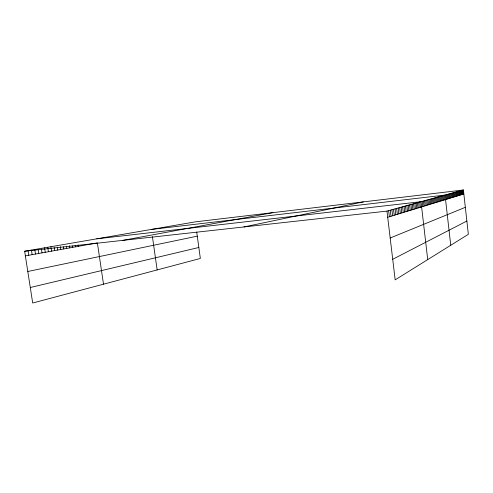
<?xml version="1.0" encoding="UTF-8"?>
<svg xmlns="http://www.w3.org/2000/svg" width="493" height="493" viewBox="0 0 493 493"><rect width="100%" height="100%" fill="white"/><g stroke="black" fill="none" stroke-linecap="round" stroke-linejoin="round"><path stroke-width="0.74" d="M392.718 259.293L466.865 221.03M390.179 238.014L465.337 207.313M387.701 217.277L463.845 193.959M386.968 211.109L463.402 189.99L468.35 234.311L395.17 279.858L386.968 211.109L24.65 251.239L32.692 303.01L200.355 258.455L196.707 232.03M30.283 287.505L198.839 247.486M243.893 226.953L363.366 201.883M27.793 271.483L197.274 236.159M122.837 240.362L272.931 212.637M25.371 255.879L97.386 242.889L103.505 284.196M24.65 251.239L195.302 221.868L463.402 189.99M151.382 229.424L445.043 195.062L450.744 245.267M96.782 238.822L421.004 201.705L427.714 259.601M28.064 250.654L28.779 255.263M44.555 247.813L45.239 252.293M41.449 249.119L42.028 252.878M38.189 249.686L38.774 253.464M34.775 249.495L35.484 254.055M31.441 250.068L32.15 254.659M63.455 246.783L63.782 248.953M60.337 246.586L60.781 249.495M57.299 247.116L57.743 250.037M54.224 247.659L54.668 250.592M50.884 246.722L51.562 251.153M47.741 247.264L48.419 251.72M78.104 244.922L78.313 246.327M75.263 245.428L75.472 246.839M72.385 245.939L72.6 247.363M69.371 245.742L69.692 247.887M66.432 246.26L66.752 248.417M152.423 236.72L157.162 269.936M388.638 210.647L389.371 216.772M405.462 206L406.121 211.639M404.044 206.388L404.71 212.07M402.602 206.789L403.28 212.508M401.142 207.189L401.826 212.958M399.663 207.602L400.347 213.407M398.159 208.015L398.849 213.863M396.631 208.434L397.327 214.332M395.084 208.866L395.787 214.806M393.506 209.297L394.221 215.287M391.91 209.741L392.625 215.774M390.29 210.191L391.011 216.267M422.199 201.372L422.797 206.53M419.802 202.038L420.412 207.263M418.588 202.37L419.198 207.633M417.355 202.709L417.972 208.009M416.104 203.054L416.727 208.391M414.841 203.406L415.463 208.779M413.553 203.763L414.188 209.168M412.253 204.12L412.887 209.568M410.934 204.484L411.575 209.969M409.591 204.854L410.238 210.375M408.235 205.23L408.888 210.794M406.854 205.612L407.514 211.214M439.417 196.615L439.947 201.28M438.437 196.886L438.973 201.575M437.451 197.157L437.987 201.877M436.447 197.434L436.989 202.185M435.436 197.718L435.978 202.494M434.407 198.001L434.955 202.808M433.365 198.285L433.92 203.122M432.312 198.58L432.872 203.449M431.246 198.87L431.806 203.769M430.167 199.172L430.734 204.102M429.07 199.474L429.643 204.435M427.967 199.782L428.54 204.774M426.839 200.09L427.419 205.113M425.705 200.404L426.291 205.464M424.553 200.725L425.139 205.815M423.382 201.045L423.98 206.173M455.982 192.036L456.456 196.226M455.199 192.258L455.668 196.46M454.404 192.473L454.879 196.707M453.597 192.695L454.078 196.953M452.784 192.923L453.27 197.2M451.964 193.151L452.451 197.453M451.132 193.379L451.619 197.705M450.294 193.613L450.787 197.958M449.443 193.848L449.936 198.217M448.581 194.082L449.08 198.482M447.712 194.322L448.217 198.747M446.837 194.569L447.336 199.018M445.943 194.809L446.455 199.289M444.138 195.314L444.649 199.838M443.213 195.567L443.731 200.121M442.283 195.826L442.8 200.404M441.34 196.085L441.864 200.694M440.385 196.35L440.915 200.984M462.693 190.187L463.143 194.174M461.978 190.384L462.428 194.396M461.257 190.581L461.707 194.612M460.53 190.785L460.98 194.834M459.79 190.988L460.246 195.062M459.045 191.192L459.507 195.29M458.293 191.401L458.755 195.518M457.529 191.611L457.997 195.752M456.764 191.826L457.227 195.986"/></g></svg>
